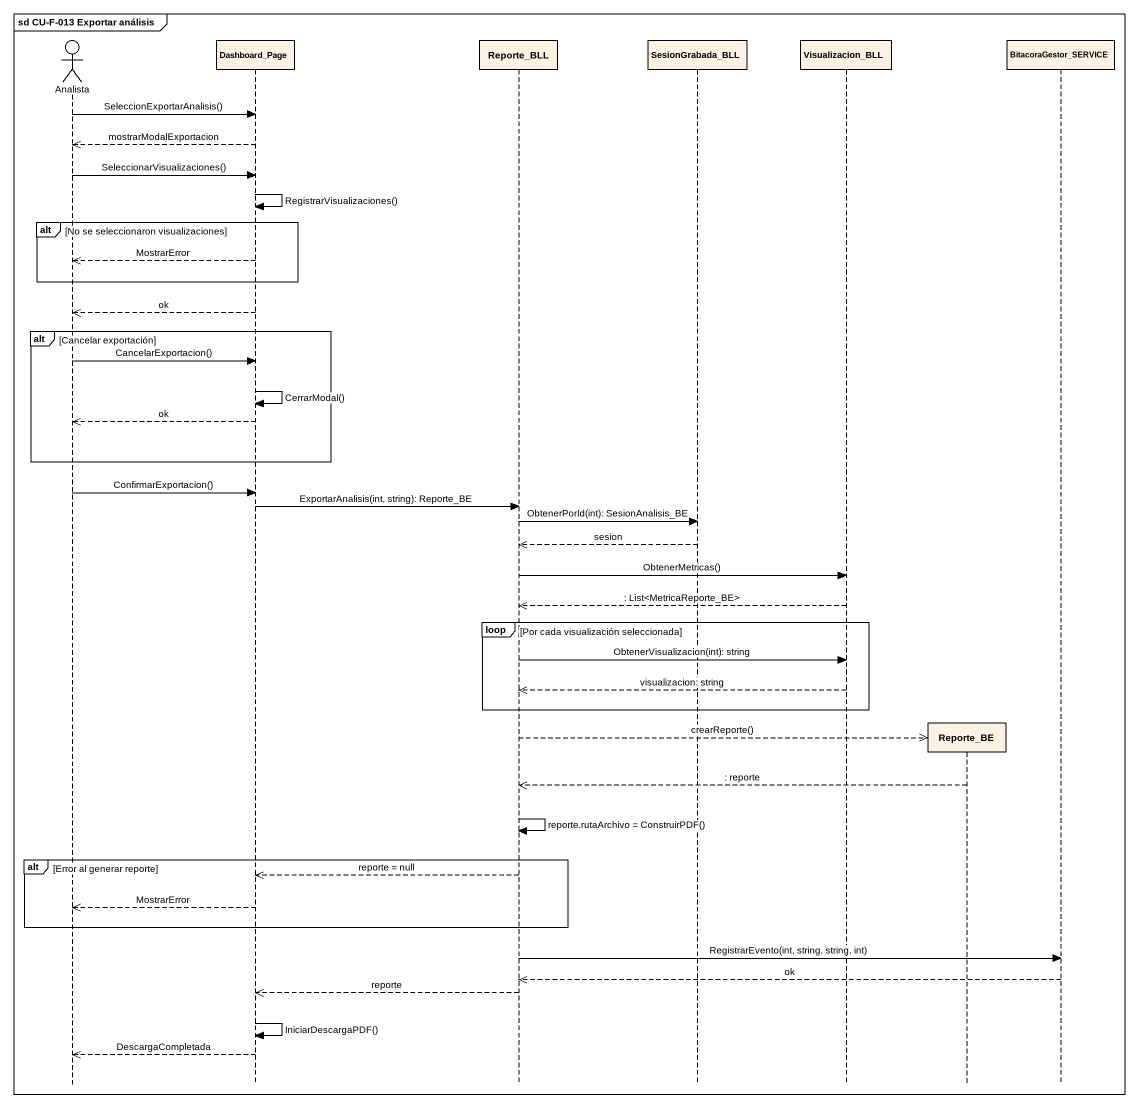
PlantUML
@startuml
mainframe sd CU-F-013 Exportar análisis
hide footbox
actor Analista
participant Dashboard_Page
participant Reporte_BLL
participant SesionGrabada_BLL
participant Visualizacion_BLL
participant Reporte_BE
participant BitacoraGestor_SERVICE

Analista -> Dashboard_Page : SeleccionExportarAnalisis()
Dashboard_Page -->> Analista : mostrarModalExportacion
Analista -> Dashboard_Page : SeleccionarVisualizaciones()
Dashboard_Page -> Dashboard_Page : RegistrarVisualizaciones()
alt No se seleccionaron visualizaciones
  Dashboard_Page -->> Analista : MostrarError
end
Dashboard_Page -->> Analista : ok
alt Cancelar exportación
  Analista -> Dashboard_Page : CancelarExportacion()
  Dashboard_Page -> Dashboard_Page : CerrarModal()
  Dashboard_Page -->> Analista : ok
end
Analista -> Dashboard_Page : ConfirmarExportacion()
Dashboard_Page -> Reporte_BLL : ExportarAnalisis(int, string): Reporte_BE
Reporte_BLL -> SesionGrabada_BLL : ObtenerPorId(int): SesionAnalisis_BE
SesionGrabada_BLL -->> Reporte_BLL : sesion
Reporte_BLL -> Visualizacion_BLL : ObtenerMetricas()
Visualizacion_BLL -->> Reporte_BLL : : List<MetricaReporte_BE>
loop Por cada visualización seleccionada
  Reporte_BLL -> Visualizacion_BLL : ObtenerVisualizacion(int): string
  Visualizacion_BLL -->> Reporte_BLL : visualizacion: string
end
Reporte_BLL -->> Reporte_BE ** : crearReporte()
Reporte_BE -->> Reporte_BLL : : reporte
Reporte_BLL -> Reporte_BLL : reporte.rutaArchivo = ConstruirPDF()
alt Error al generar reporte
  Reporte_BLL -->> Dashboard_Page : reporte = null
  Dashboard_Page -->> Analista : MostrarError
end
Reporte_BLL -> BitacoraGestor_SERVICE : RegistrarEvento(int, string, string, int)
BitacoraGestor_SERVICE -->> Reporte_BLL : ok
Reporte_BLL -->> Dashboard_Page : reporte
Dashboard_Page -> Dashboard_Page : IniciarDescargaPDF()
Dashboard_Page -->> Analista : DescargaCompletada
@enduml
